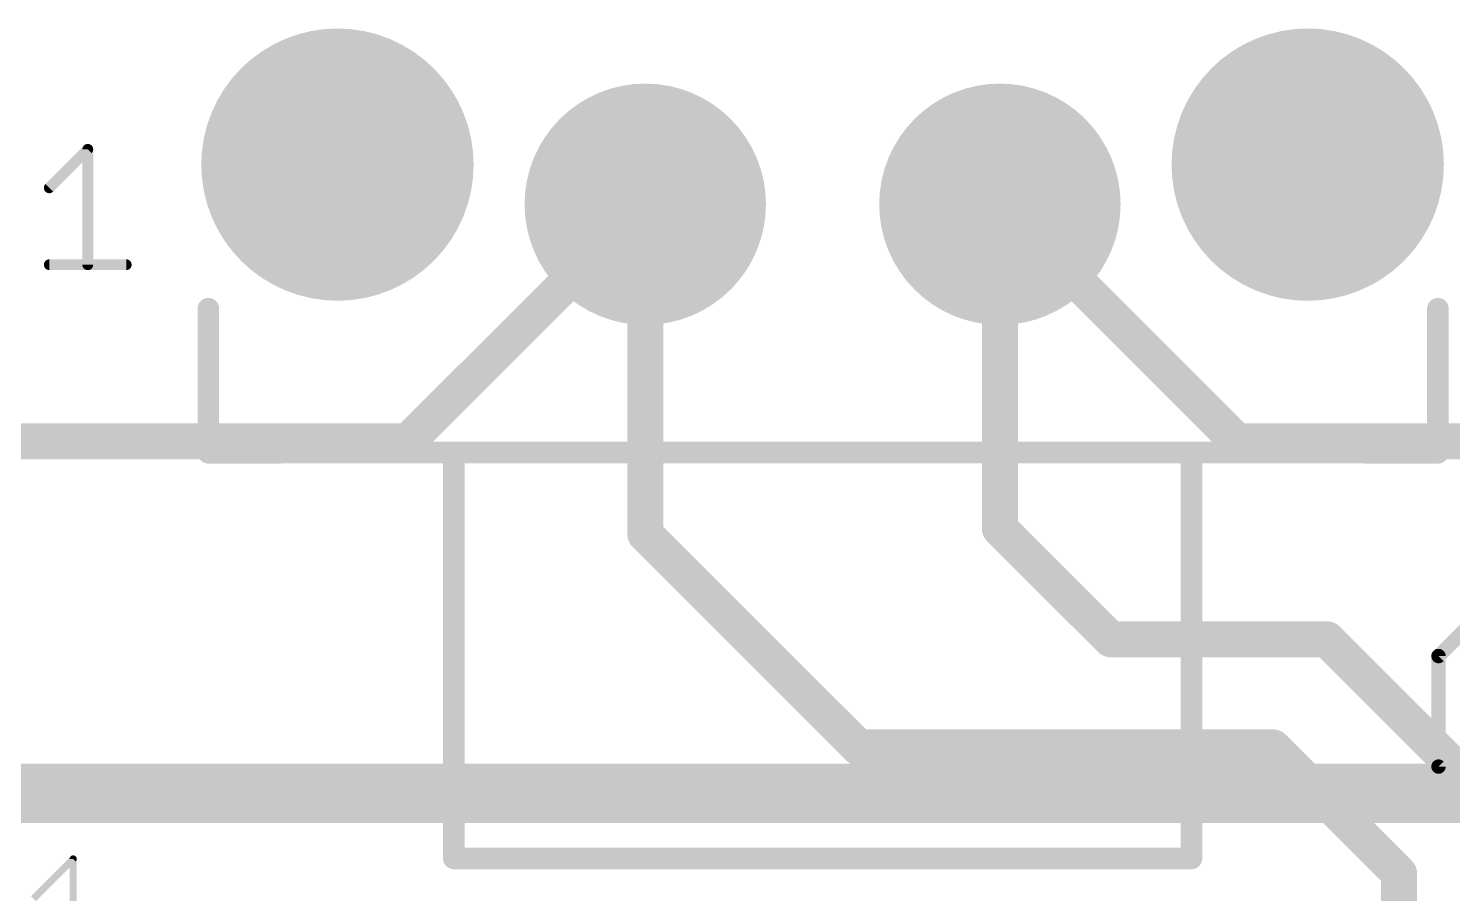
# Model space of a CAD drawing. Extents: x -19 to 124, y 0 to 88.
# Drawn here: x 47.11 to 57.15, y 72.88 to 78.98 of the extents above; entities that cross this region are included whole.
import ezdxf

# ---------------------------------------------------------------- set-up
doc = ezdxf.new("R2010")
doc.units = 0
for name, color, linetype in [('1', 12, 'CONTINUOUS'), ('15', 21, 'CONTINUOUS'), ('16', 132, 'CONTINUOUS'), ('17', 110, 'CONTINUOUS'), ('21', 253, 'CONTINUOUS'), ('25', 253, 'CONTINUOUS')]:
    doc.layers.add(name, color=color, linetype=linetype)

# ---------------------------------------------------------------- blocks, each defined once
blk = doc.blocks.new('ROUNDP')
at = {"const_width": 0.5}
blk.add_lwpolyline([(0, -0.25, 1), (0, 0.25, 1), (0, -0.25)], format="xyb", dxfattribs=at)

msp = doc.modelspace()

# ---------------------------------------------------------------- linework, layer by layer
at = {"layer": '1', "const_width": 0.254}
for points in [[(49.784, 76.073), (51.455, 77.744)], [(51.455, 77.744), (51.455, 75.418)], [(53.955, 77.744), (53.955, 75.458)], [(55.626, 76.073), (53.955, 77.744)], [(46.736, 76.073), (49.784, 76.073)], [(58.928, 76.073), (55.626, 76.073)], [(51.455, 75.418), (52.959, 73.914)], [(53.955, 75.458), (54.737, 74.676)], [(54.737, 74.676), (56.261, 74.676)], [(56.261, 74.676), (57.531, 73.406)], [(52.959, 73.914), (55.88, 73.914)], [(55.88, 73.914), (56.769, 73.025)], [(56.769, 73.025), (56.769, 66.675)]]:
    msp.add_lwpolyline(points, dxfattribs=at)
at = {"layer": '1', "const_width": 0.127}
for points in [[(51.5185, 77.744, 1), (51.3915, 77.744)], [(51.4999, 77.6991, 1), (51.4101, 77.7889)], [(54.0185, 77.744, 1), (53.8915, 77.744)], [(53.9999, 77.7889, 1), (53.9101, 77.6991)], [(49.784, 76.0095, 1), (49.784, 76.1365)], [(55.626, 76.1365, 1), (55.626, 76.0095)], [(49.7391, 76.1179, 1), (49.8289, 76.0281)], [(55.5811, 76.0281, 1), (55.6709, 76.1179)], [(51.4999, 75.4629, 1), (51.4101, 75.3731)], [(53.9999, 75.5029, 1), (53.9101, 75.4131)], [(53.8915, 75.458, 1), (54.0185, 75.458)], [(51.3915, 75.418, 1), (51.5185, 75.418)], [(54.737, 74.7395, 1), (54.737, 74.6125)], [(56.3059, 74.7209, 1), (56.2161, 74.6311)], [(56.261, 74.6125, 1), (56.261, 74.7395)], [(54.6921, 74.6311, 1), (54.7819, 74.7209)], [(52.959, 73.9775, 1), (52.959, 73.8505)], [(52.9141, 73.8691, 1), (53.0039, 73.9589)], [(55.9249, 73.9589, 1), (55.8351, 73.8691)], [(55.88, 73.8505, 1), (55.88, 73.9775)], [(56.8325, 73.025, 1), (56.7055, 73.025)], [(56.7241, 72.9801, 1), (56.8139, 73.0699)]]:
    msp.add_lwpolyline(points, format="xyb", dxfattribs=at)
at = {"layer": '15', "const_width": 0.2794}
msp.add_lwpolyline([(61.595, 73.66), (40.64, 73.66)], dxfattribs=at)
at = {"layer": '16', "const_width": 0.3048}
msp.add_lwpolyline([(59.563, 73.533), (46.736, 73.533)], dxfattribs=at)
at = {"layer": '21'}
for points, const_width in [([(47.2538, 77.8599), (47.525, 78.1311)], 0.0762), ([(47.525, 78.1311), (47.525, 77.3176)], 0.0762), ([(47.2538, 77.3176), (47.7961, 77.3176)], 0.0762), ([(48.375, 77.0074), (48.375, 75.9914)], 0.1524), ([(57.043, 75.9914), (57.043, 77.0074)], 0.1524), ([(48.375, 75.9914), (50.105, 75.994)], 0.1524), ([(50.105, 75.994), (50.105, 73.1314)], 0.1524), ([(50.105, 75.994), (55.305, 75.994)], 0.1524), ([(55.305, 73.1314), (55.305, 75.994)], 0.1524), ([(55.305, 75.994), (57.043, 75.9914)], 0.1524), ([(50.105, 73.1314), (55.305, 73.1314)], 0.1524), ([(47.1424, 72.8477), (47.422, 73.1273)], 0.0508), ([(47.422, 73.1273), (47.422, 72.2884)], 0.0508)]:
    msp.add_lwpolyline(points, dxfattribs=dict(at, const_width=const_width))
for points, const_width in [([(47.544, 78.1311, 1), (47.5059, 78.1311)], 0.0381), ([(47.5384, 78.1176, 1), (47.5115, 78.1446)], 0.0381), ([(47.2403, 77.8734, 1), (47.2673, 77.8465)], 0.0381), ([(47.2538, 77.3366, 1), (47.2538, 77.2986)], 0.0381), ([(47.5059, 77.3176, 1), (47.544, 77.3176)], 0.0381), ([(47.7961, 77.2986, 1), (47.7961, 77.3366)], 0.0381), ([(48.4131, 77.0074, 1), (48.3369, 77.0074)], 0.0762), ([(57.0811, 77.0074, 1), (57.0049, 77.0074)], 0.0762), ([(48.3749, 76.0295, 1), (48.3751, 75.9533)], 0.0762), ([(48.3369, 75.9914, 1), (48.4131, 75.9914)], 0.0762), ([(50.1431, 75.994, 1), (50.0669, 75.994)], 0.0762), ([(50.105, 76.0321, 1), (50.105, 75.9559)], 0.0762), ([(50.1051, 75.9559, 1), (50.1049, 76.0321)], 0.0762), ([(55.3431, 75.994, 1), (55.2669, 75.994)], 0.0762), ([(55.3051, 76.0321, 1), (55.3049, 75.9559)], 0.0762), ([(55.305, 75.9559, 1), (55.305, 76.0321)], 0.0762), ([(57.0049, 75.9914, 1), (57.0811, 75.9914)], 0.0762), ([(57.0429, 75.9533, 1), (57.0431, 76.0295)], 0.0762), ([(50.105, 73.1695, 1), (50.105, 73.0933)], 0.0762), ([(55.305, 73.0933, 1), (55.305, 73.1695)], 0.0762), ([(47.4347, 73.1273, 1), (47.4093, 73.1273)], 0.0254), ([(47.431, 73.1183, 1), (47.4131, 73.1363)], 0.0254), ([(50.0669, 73.1314, 1), (50.1431, 73.1314)], 0.0762), ([(55.2669, 73.1314, 1), (55.3431, 73.1314)], 0.0762)]:
    msp.add_lwpolyline(points, format="xyb", dxfattribs=dict(at, const_width=const_width))
at = {"layer": '25', "const_width": 0.1016}
for points in [[(57.0469, 74.5583), (57.2418, 74.7532)], [(57.0469, 73.7787), (57.0469, 74.5583)], [(57.2418, 73.5838), (57.0469, 73.7787)]]:
    msp.add_lwpolyline(points, dxfattribs=at)
at = {"layer": '25', "const_width": 0.0508}
for points in [[(57.0289, 74.5763, 1), (57.0649, 74.5403)], [(57.0723, 74.5583, 1), (57.0215, 74.5583)], [(57.0649, 73.7967, 1), (57.0289, 73.7607)], [(57.0215, 73.7787, 1), (57.0723, 73.7787)]]:
    msp.add_lwpolyline(points, format="xyb", dxfattribs=at)

# ---------------------------------------------------------------- block references
at = {"layer": '17'}
for p, xscale, yscale in [((49.285, 78.0234), 1.9202, 1.9202), ((49.285, 78.0234), 1.9202, 1.9202), ((49.285, 78.0234), 1.9202, 1.9202), ((49.285, 78.0234), 1.9202, 1.9202), ((56.125, 78.0234), 1.9202, 1.9202), ((56.125, 78.0234), 1.9202, 1.9202), ((56.125, 78.0234), 1.9202, 1.9202), ((56.125, 78.0234), 1.9202, 1.9202), ((51.455, 77.744), 1.7018, 1.7018), ((51.455, 77.744), 1.7018, 1.7018), ((51.455, 77.744), 1.7018, 1.7018), ((51.455, 77.744), 1.7018, 1.7018), ((53.955, 77.744), 1.7018, 1.7018), ((53.955, 77.744), 1.7018, 1.7018), ((53.955, 77.744), 1.7018, 1.7018), ((53.955, 77.744), 1.7018, 1.7018)]:
    msp.add_blockref('ROUNDP', p, dxfattribs=dict(at, xscale=xscale, yscale=yscale))

doc.saveas('drawing.dxf')
